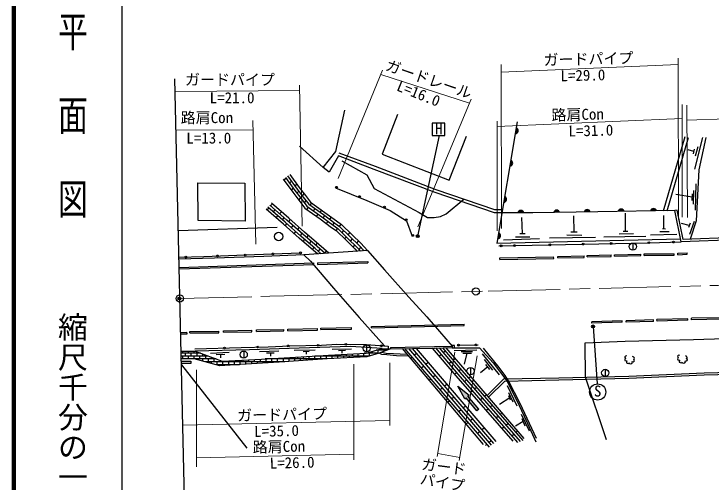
# Model space of a CAD drawing. Units: millimetres at full size, sheet at 1:1000; details may follow other scales. Extents: x -29784078 to 680000, y -218675413 to 380000.
# Drawn here: x 40000 to 156338, y 262647 to 340788 of the extents above; entities that cross this region are included whole.
import ezdxf
from ezdxf.enums import TextEntityAlignment as Align

# ---------------------------------------------------------------- set-up
doc = ezdxf.new("R2010")
doc.units = ezdxf.units.MM
doc.header["$LTSCALE"] = 1000
doc.header["$PDMODE"] = 32
doc.header["$PDSIZE"] = 500
doc.linetypes.add('CHAIN', pattern=[18.5, 12, -1.5, 3.5, -1.5])
for name, color, linetype, lineweight in [('M-BGD', 7, 'Continuous', 25), ('M-BGD-EXST', 7, 'Continuous', 25), ('M-BMK', 2, 'CHAIN', 13), ('M-BMK-OTRS', 5, 'Continuous', 25), ('M-BMK-SRVR', 3, 'Continuous', 25), ('M-STR-HTXT', 7, 'Continuous', 13), ('M-STR-STR1', 1, 'Continuous', 25), ('M-TTL', 2, 'Continuous', 140), ('M-TTL-BAND', 7, 'Continuous', 25)]:
    doc.layers.add(name, color=color, linetype=linetype, lineweight=lineweight)
doc.layers.add('M-OTRS', color=6, linetype='Continuous')
doc.styles.add('@ＭＳ ゴシック', font='')
doc.styles.add('ＭＳ ゴシック', font='')
doc.styles.get('@ＭＳ ゴシック').set_extended_font_data('@MS Gothic')
doc.styles.get('ＭＳ ゴシック').set_extended_font_data('MS Gothic')

msp = doc.modelspace()

# ---------------------------------------------------------------- hatches: boundary and pattern name
at = {"layer": 'M-BGD'}
for points in [[(123650, 320803, 0.82183), (123813, 321780)], [(122747, 315410, 0.82183), (122910, 316387)], [(121732, 309352, 0.82183), (121896, 310329)], [(147230, 307900, 0.82183), (146239, 307884)], [(125086, 307582, 0.82183), (124095, 307578)], [(131064, 307649, 0.82183), (130074, 307636)], [(136156, 307719, 0.82183), (135166, 307706)], [(141835, 307810, 0.82183), (140844, 307794)], [(120712, 303261, 0.82183), (120876, 304238)], [(115450, 276702), (117266, 274556), (117569, 274812), (115753, 276959), (115963, 277136), (114054, 278661), (115240, 276524)]]:
    msp.add_hatch(color=256, dxfattribs=at).paths.add_polyline_path(points)
at = {"layer": 'M-BGD-EXST'}
for points in [[(107649, 303694, 0.41421), (107399, 303944, 0.41421), (107149, 303694, 1)], [(136902, 288615, 0.41421), (136652, 288865, 0.41421), (136402, 288615, 1)]]:
    msp.add_hatch(color=256, dxfattribs=at).paths.add_polyline_path(points)

# ---------------------------------------------------------------- linework, layer by layer
at = {"layer": 'M-BGD'}
for p, q in [((148412, 307920), (151997, 320347)), ((149040, 307930), (152574, 320181)), ((154898, 320173), (153591, 314900)), ((153437, 317820), (152495, 318091)), ((153517, 318214), (153357, 317425)), ((154109, 318584), (153678, 317056)), ((85100, 312997), (85398, 313352)), ((86004, 312518), (86302, 312873)), ((86907, 312039), (87205, 312394)), ((153799, 312445), (153709, 308040)), ((86311, 311328), (86609, 311684)), ((87224, 310861), (87520, 311214)), ((88143, 310400), (88439, 310754)), ((153165, 310209), (150480, 310640)), ((153182, 310764), (153148, 309654)), ((153417, 311291), (153361, 309049)), ((87550, 309694), (87847, 310047)), ((88466, 309229), (88762, 309583)), ((82254, 308049), (82543, 308394)), ((82833, 308739), (83122, 309083)), ((88864, 308148), (89154, 308494)), ((89445, 308840), (89735, 309186)), ((83299, 307739), (83589, 308084)), ((84345, 307429), (84634, 307774)), ((89975, 307917), (90266, 308263)), ((90506, 306993), (90796, 307339)), ((91086, 307685), (91377, 308031)), ((142055, 304546), (142036, 307506)), ((150695, 308030), (150303, 307951)), ((83766, 306740), (84056, 307085)), ((84812, 306430), (85101, 306775)), ((85855, 306117), (86144, 306462)), ((91612, 306756), (91902, 307102)), ((92128, 305815), (92418, 306161)), ((92708, 306506), (92998, 306852)), ((124862, 304137), (124749, 306816)), ((133474, 304408), (133448, 307111)), ((148478, 304943), (148460, 307124)), ((153516, 306153), (152753, 303955)), ((83923, 305163), (67430, 304587)), ((85276, 305428), (85565, 305772)), ((86315, 305110), (86604, 305455)), ((87354, 304792), (87643, 305137)), ((93224, 305565), (93514, 305911)), ((93753, 304640), (94043, 304986)), ((94333, 305332), (94624, 305678)), ((148212, 304948), (148745, 304939)), ((152709, 305479), (151405, 305800)), ((152840, 305846), (152579, 305112)), ((86775, 304103), (87064, 304448)), ((87814, 303785), (88103, 304130)), ((88858, 303474), (89148, 303819)), ((94759, 304284), (95049, 304630)), ((95763, 303924), (96053, 304270)), ((124404, 304124), (125320, 304150)), ((132254, 303909), (134787, 303883)), ((132949, 304408), (134000, 304408)), ((138433, 303571), (145452, 303683)), ((140987, 304101), (143419, 304110)), ((141665, 304546), (142445, 304546)), ((146210, 303910), (150609, 304002)), ((147808, 304489), (149369, 304489)), ((88280, 302785), (88569, 303129)), ((89325, 302475), (89614, 302819)), ((90370, 302164), (90659, 302509)), ((95182, 303232), (95472, 303578)), ((96189, 302876), (96479, 303222)), ((97198, 302523), (97488, 302868)), ((121724, 303102), (127721, 303328)), ((123701, 303580), (126116, 303566)), ((129392, 303436), (137058, 303502)), ((143290, 302551), (143290, 301351)), ((89792, 301475), (90081, 301820)), ((90836, 301164), (91125, 301509)), ((96618, 301832), (96908, 302177)), ((97612, 301460), (97903, 301807)), ((98746, 301256), (98885, 301422)), ((91836, 300800), (91880, 300853)), ((91880, 300853), (92170, 301198)), ((121082, 300051), (130070, 300230)), ((130075, 299980), (130070, 300230)), ((130745, 300314), (135162, 300386)), ((130749, 300064), (130745, 300314)), ((135166, 300136), (135162, 300386)), ((135679, 300486), (139666, 300571)), ((135684, 300236), (135679, 300486)), ((135684, 300236), (139671, 300321)), ((139671, 300321), (139666, 300571)), ((140237, 300594), (144624, 300701)), ((140243, 300344), (140237, 300594)), ((140243, 300344), (144630, 300451)), ((144630, 300451), (144624, 300701)), ((145172, 300732), (150173, 300755)), ((145173, 300482), (145172, 300732)), ((145173, 300482), (150174, 300505)), ((150174, 300505), (150173, 300755)), ((150783, 300840), (152326, 300917)), ((150795, 300590), (150783, 300840)), ((150795, 300590), (152338, 300667)), ((152338, 300667), (152326, 300917)), ((67571, 298470), (90022, 299221)), ((90030, 298971), (90022, 299221)), ((90662, 299222), (99079, 299473)), ((90662, 299222), (90669, 298972)), ((90669, 298972), (99087, 299223)), ((99079, 299473), (99087, 299223)), ((121087, 299801), (121082, 300051)), ((121087, 299801), (130075, 299980)), ((130749, 300064), (135166, 300136)), ((67576, 298220), (90030, 298971)), ((146713, 289701), (142147, 289583)), ((146719, 289451), (146713, 289701)), ((152471, 289907), (147313, 289764)), ((147319, 289514), (147313, 289764)), ((152478, 289657), (152471, 289907)), ((158189, 290063), (153068, 289985)), ((153072, 289735), (153068, 289985)), ((158193, 289813), (153072, 289735)), ((99673, 288634), (115135, 289009)), ((99679, 288385), (99673, 288634)), ((99679, 288385), (115141, 288760)), ((115141, 288760), (115135, 289009)), ((141509, 289568), (136430, 289406)), ((136437, 289156), (136430, 289406)), ((141517, 289318), (136437, 289156)), ((141517, 289318), (141509, 289568)), ((142153, 289333), (142147, 289583)), ((146719, 289451), (142153, 289333)), ((152478, 289657), (147319, 289514)), ((67820, 287623), (68878, 287661)), ((67826, 287373), (68887, 287411)), ((68887, 287411), (68878, 287661)), ((69343, 287783), (74201, 287807)), ((69345, 287533), (69343, 287783)), ((69345, 287533), (74202, 287557)), ((74202, 287557), (74201, 287807)), ((74992, 287890), (79701, 287992)), ((74998, 287641), (74992, 287890)), ((74998, 287641), (79706, 287742)), ((79706, 287742), (79701, 287992)), ((80477, 288034), (85018, 288140)), ((80483, 287784), (80477, 288034)), ((80483, 287784), (85024, 287890)), ((85024, 287890), (85018, 288140)), ((85702, 288152), (90670, 288259)), ((85707, 287902), (85702, 288152)), ((85707, 287902), (90676, 288009)), ((90676, 288009), (90670, 288259)), ((91199, 288353), (96332, 288446)), ((91203, 288103), (91199, 288353)), ((91203, 288103), (96337, 288196)), ((96337, 288196), (96332, 288446)), ((98862, 285569), (98862, 284369)), ((102467, 285313), (102459, 284896)), ((113972, 285505), (117450, 285536)), ((71146, 284160), (67900, 284160)), ((68160, 284160), (68160, 284493)), ((68640, 283680), (68640, 284160)), ((69120, 284160), (69120, 284495)), ((69600, 283680), (69600, 284160)), ((70080, 284160), (70080, 284497)), ((70560, 283680), (70560, 284160)), ((71040, 284160), (71040, 284199)), ((71520, 283680), (71520, 284021)), ((72781, 284177), (75920, 284322)), ((73759, 283954), (75193, 284022)), ((74476, 283988), (74461, 283382)), ((78344, 284516), (78344, 283316)), ((80987, 284414), (84223, 284555)), ((82175, 284233), (83439, 284233)), ((82807, 284233), (82803, 283652)), ((86742, 284657), (90276, 284739)), ((88267, 284456), (89287, 284481)), ((88777, 284468), (88764, 283990)), ((93125, 284810), (96342, 284909)), ((93600, 283680), (93600, 283877)), ((94178, 284619), (95309, 284669)), ((94560, 283680), (94560, 283937)), ((94744, 284644), (94716, 284167)), ((95520, 283680), (95520, 283998)), ((96480, 283680), (96480, 284058)), ((97440, 283680), (97440, 284110)), ((98400, 283680), (98400, 284159)), ((100865, 284160), (98426, 284160)), ((98880, 284160), (98880, 284210)), ((99360, 283702), (99360, 284160)), ((99840, 284160), (99840, 284476)), ((100320, 283994), (100320, 284160)), ((102197, 284640), (100432, 284640)), ((100800, 284160), (100800, 284640)), ((101280, 284640), (101280, 284875)), ((101760, 284481), (101760, 284640)), ((102240, 284656), (102240, 284903)), ((104801, 284920), (118292, 268943)), ((105185, 284927), (119288, 268456)), ((105833, 284939), (119667, 268781)), ((106481, 284951), (120047, 269106)), ((106775, 283839), (107158, 284161)), ((107129, 284963), (120427, 269431)), ((110934, 283674), (111278, 283963)), ((111623, 284252), (111968, 284542)), ((113453, 284619), (117251, 284718)), ((114635, 284451), (116527, 284451)), ((114940, 284154), (116351, 284184)), ((115557, 284167), (115162, 282339)), ((121005, 280554), (118197, 284049)), ((72437, 283680), (67911, 283680)), ((68160, 283204), (68160, 283680)), ((69120, 283211), (69120, 283680)), ((70080, 283215), (70080, 283680)), ((73729, 283200), (70136, 283200)), ((70560, 283087), (70560, 283200)), ((71040, 283200), (71040, 283680)), ((71520, 282830), (71520, 283200)), ((85223, 282720), (71929, 282720)), ((72000, 283200), (72000, 283680)), ((72000, 282701), (72000, 282720)), ((72480, 282720), (72480, 283200)), ((72960, 283200), (72960, 283486)), ((72960, 282444), (72960, 282720)), ((73440, 282720), (73440, 283200)), ((73920, 282240), (73920, 282720)), ((74400, 282720), (74400, 282951)), ((74880, 282240), (74880, 282720)), ((75360, 282720), (75360, 282851)), ((75840, 282240), (75840, 282720)), ((76320, 282720), (76320, 282901)), ((76800, 282240), (76800, 282720)), ((77280, 282720), (77280, 282952)), ((77760, 282247), (77760, 282720)), ((78240, 282720), (78240, 283002)), ((78720, 282306), (78720, 282720)), ((79200, 282720), (79200, 283053)), ((79680, 282366), (79680, 282720)), ((80160, 282720), (80160, 283104)), ((80640, 282426), (80640, 282720)), ((81120, 282720), (81120, 283154)), ((81600, 282486), (81600, 282720)), ((92050, 283200), (81921, 283200)), ((82080, 282720), (82080, 283200)), ((82560, 283200), (82560, 283238)), ((82560, 282546), (82560, 282720)), ((83040, 282720), (83040, 283200)), ((83520, 283200), (83520, 283294)), ((83520, 282606), (83520, 282720)), ((84000, 282720), (84000, 283200)), ((84480, 283200), (84480, 283350)), ((84480, 282668), (84480, 282720)), ((84960, 282720), (84960, 283200)), ((85440, 283200), (85440, 283407)), ((85920, 282769), (85920, 283200)), ((86400, 283200), (86400, 283463)), ((86880, 282837), (86880, 283200)), ((87360, 283200), (87360, 283520)), ((87840, 282904), (87840, 283200)), ((88320, 283200), (88320, 283575)), ((88800, 282972), (88800, 283200)), ((89280, 283200), (89280, 283629)), ((89760, 283039), (89760, 283200)), ((99289, 283680), (90205, 283680)), ((90240, 283200), (90240, 283680)), ((90720, 283680), (90720, 283709)), ((90720, 283106), (90720, 283200)), ((91200, 283200), (91200, 283680)), ((91680, 283680), (91680, 283762)), ((91680, 283174), (91680, 283200)), ((92160, 283208), (92160, 283680)), ((92640, 283680), (92640, 283816)), ((93120, 283260), (93120, 283680)), ((94080, 283309), (94080, 283680)), ((95040, 283358), (95040, 283680)), ((96000, 283408), (96000, 283680)), ((96960, 283457), (96960, 283680)), ((97920, 283506), (97920, 283680)), ((98880, 283556), (98880, 283680)), ((106154, 283318), (106392, 283518)), ((112572, 282438), (112917, 282727)), ((113261, 283016), (113578, 283282)), ((119924, 281325), (118515, 283093)), ((67944, 282240), (78879, 268316)), ((77638, 282240), (73722, 282240)), ((74400, 282064), (74400, 282240)), ((75360, 282116), (75360, 282240)), ((76320, 282168), (76320, 282240)), ((77280, 282221), (77280, 282240)), ((107953, 281695), (108336, 282016)), ((108719, 282338), (109102, 282659)), ((116187, 281762), (116187, 280562)), ((119090, 281870), (117853, 280906)), ((119412, 281442), (118767, 282297)), ((109897, 280193), (110280, 280514)), ((113521, 280623), (113865, 280912)), ((114210, 281201), (114555, 281491)), ((138678, 281465), (138678, 280265)), ((109251, 279651), (109514, 279872)), ((115177, 279402), (115522, 279692)), ((115866, 279981), (116187, 280250)), ((111075, 278048), (111458, 278370)), ((111841, 278691), (112224, 279013)), ((115240, 276524), (114054, 278661)), ((114054, 278661), (115963, 277136)), ((116837, 278184), (117181, 278473)), ((123994, 275335), (122351, 278696)), ((115753, 276959), (115963, 277136)), ((117569, 274812), (115753, 276959)), ((116148, 277606), (116492, 277895)), ((118496, 276966), (118807, 277226)), ((122879, 276333), (122585, 277062)), ((123340, 275972), (122602, 277564)), ((112347, 275983), (112636, 276225)), ((113019, 276547), (113402, 276868)), ((115240, 276524), (115450, 276702)), ((117266, 274556), (115450, 276702)), ((117807, 276387), (118153, 276677)), ((122732, 276697), (121026, 275587)), ((114197, 274402), (114580, 274723)), ((114963, 275045), (115346, 275366)), ((117569, 274812), (117266, 274556)), ((118778, 274591), (119122, 274880)), ((119468, 275170), (119811, 275458)), ((120437, 273373), (120783, 273663)), ((121126, 273951), (121426, 274202)), ((126064, 271153), (124719, 273930)), ((115444, 272316), (115758, 272579)), ((116141, 272900), (116524, 273222)), ((122098, 272156), (122441, 272443)), ((125005, 272740), (123718, 271958)), ((125324, 271999), (124802, 273214)), ((117318, 270756), (117702, 271077)), ((118085, 271398), (118468, 271720)), ((121408, 271576), (121753, 271865)), ((123756, 270936), (124046, 271179)), ((123068, 270358), (123414, 270649)), ((118673, 268759), (118879, 268932)), ((119262, 269254), (119646, 269575))]:
    msp.add_line(p, q, dxfattribs=at)
for points in [[(87642, 318695), (91598, 315164), (93742, 317820), (95221, 324703)], [(104020, 323995), (101439, 317357), (112659, 313029), (115532, 320404)], [(123981, 322782), (120586, 302507), (151248, 303250)], [(155463, 320150), (154291, 314772), (153860, 306228), (152840, 303199)], [(150303, 307951), (137445, 307737), (126608, 307588), (120178, 307563), (110284, 310976), (100143, 314839), (94144, 317078), (92600, 314391), (91598, 315164)], [(121517, 308068), (120261, 308063), (110455, 311446), (100320, 315306), (94299, 317554)], [(94696, 316254), (98891, 313935), (100094, 311642), (107626, 307668), (109018, 306833), (110128, 306810), (111194, 306979), (112113, 307393), (115078, 309851)], [(84937, 313221), (86533, 311022), (87557, 309685), (88552, 308367), (91108, 306570), (93022, 305155), (93777, 304623), (95475, 302942), (96904, 301554), (97277, 301159)], [(85301, 313485), (86894, 311291), (87916, 309957), (88869, 308695), (91371, 306935), (93285, 305520), (94067, 304969), (95790, 303263), (97224, 301870), (97860, 301197)], [(85665, 313750), (87254, 311560), (88274, 310230), (89186, 309022), (91634, 307300), (93549, 305885), (94357, 305315), (96105, 303584), (97545, 302186), (98442, 301236)], [(86029, 314014), (87615, 311830), (88632, 310502), (89502, 309350), (91898, 307665), (93812, 306249), (94647, 305661), (96420, 303906), (97865, 302502), (99025, 301274)], [(93636, 311773), (98894, 309629), (102800, 307996), (105515, 306252), (106442, 303679)], [(91296, 300764), (90292, 301637), (87899, 303710), (85268, 306035), (82390, 308526)], [(91934, 300806), (90587, 301977), (88196, 304048), (85565, 306373), (82685, 308867)], [(92572, 300848), (90882, 302317), (88492, 304387), (85861, 306712), (82979, 309207)], [(90659, 300722), (89997, 301297), (87603, 303371), (84972, 305696), (82096, 308186)], [(203145, 304156), (194500, 304008), (187080, 303836), (170641, 303316), (160406, 303065), (151349, 302746), (150303, 307951)], [(203138, 304556), (194492, 304408), (187069, 304236), (170630, 303715), (160394, 303465), (151675, 303158), (150695, 308030)], [(120916, 302066), (140375, 302492), (145936, 302603), (151349, 302746)], [(67532, 300165), (71691, 300313), (78569, 300553), (87838, 300906)], [(88352, 300571), (81702, 300296), (73452, 300048), (67539, 299842)], [(138911, 269680), (135387, 280173), (135329, 285915), (142023, 286162), (153384, 286431), (165660, 286857), (165818, 281139)], [(70198, 284898), (77931, 285096), (82421, 285229), (86038, 285380), (91314, 285480), (93878, 285648), (98835, 285615), (102467, 285313)], [(101464, 284926), (96175, 285259), (87585, 285004), (79306, 284730), (70238, 284497)], [(110954, 285041), (114406, 280970), (124495, 269409)], [(111532, 285056), (114747, 281264), (124951, 269566)], [(112052, 285070), (114838, 281808), (125121, 269937)], [(113533, 285033), (117692, 285078), (119972, 282534), (122241, 279518), (123884, 276374), (125165, 273663), (127111, 269357)], [(67892, 284493), (70238, 284497), (74755, 282819), (81337, 283166), (87956, 283555), (92504, 283808), (96693, 284072), (98763, 284177), (101464, 284926), (102866, 284884), (100958, 284188), (98881, 283556), (92286, 283217), (84275, 282653), (77837, 282251), (74383, 282063), (70070, 283218), (67922, 283203)], [(105851, 283677), (103842, 283744), (102233, 283858), (101394, 283945), (100958, 284188)], [(101325, 284322), (102111, 284172), (103335, 284085), (105587, 283990)], [(109798, 285013), (113724, 280383), (123232, 269486)], [(110377, 285026), (114065, 280677), (124021, 269266)], [(127216, 269916), (124502, 275735), (122540, 279524), (121956, 280456), (120996, 281789), (118388, 285020)], [(67931, 282800), (69526, 282800), (69526, 282418), (67940, 282418)], [(142294, 283677), (142167, 283723), (142054, 283678), (141948, 283544), (141968, 283414), (142051, 283355), (142111, 283344), (142005, 283283), (141941, 283094), (141973, 282957), (142154, 282888), (142301, 282907), (142225, 282710), (142221, 282544), (142345, 282468), (142527, 282430), (142652, 282485), (142685, 282547), (142738, 282464), (142970, 282361), (143143, 282430), (143242, 282589), (143200, 282701), (143130, 282753), (143323, 282705), (143514, 282817), (143567, 283016), (143496, 283093), (143368, 283125), (143525, 283170), (143547, 283258), (143506, 283428), (143424, 283518), (143252, 283596)], [(151108, 283787), (150980, 283833), (150868, 283788), (150761, 283654), (150781, 283524), (150864, 283465), (150924, 283454), (150818, 283393), (150754, 283204), (150786, 283067), (150967, 282998), (151114, 283017), (151038, 282820), (151035, 282654), (151158, 282578), (151340, 282540), (151466, 282596), (151498, 282657), (151551, 282574), (151783, 282471), (151956, 282540), (152055, 282700), (152013, 282811), (151943, 282863), (152136, 282815), (152328, 282928), (152381, 283127), (152309, 283203), (152181, 283235), (152339, 283280), (152361, 283368), (152319, 283538), (152237, 283628), (152065, 283706)], [(119013, 277139), (121778, 279857), (130940, 280063), (142591, 280350), (155171, 280874), (178055, 281444), (193950, 281765), (201636, 281775), (208623, 281857), (216292, 282102)], [(119259, 276890), (121925, 279511), (130949, 279714), (142602, 280001), (155183, 280524), (178063, 281094), (193954, 281415), (201638, 281425), (208631, 281507), (216301, 281752)]]:
    msp.add_lwpolyline(points, dxfattribs=at)
for points in [[(70661, 312593), (78555, 312519), (78562, 306222), (70742, 306320)], [(113133, 285033), (113533, 285033), (113533, 285433), (113133, 285433)]]:
    msp.add_lwpolyline(points, close=True, dxfattribs=at)
for centre, radius in [((93825, 311858), 150), ((97664, 310293), 150), ((101841, 308560), 150), ((105484, 306449), 150), ((84176, 303638), 700), ((106549, 303823), 150), ((135010, 302374), 150), ((139684, 302476), 150), ((143290, 301951), 600), ((145936, 302603), 150), ((150093, 302713), 150), ((121321, 302075), 150), ((123537, 302123), 150), ((129433, 302252), 150), ((68675, 300205), 150), ((73970, 300392), 150), ((78569, 300553), 150), ((83204, 300729), 150), ((87838, 300906), 150), ((75143, 285024), 150), ((80679, 285177), 150), ((85772, 285369), 150), ((90767, 285470), 150), ((95400, 285638), 150), ((98862, 284969), 600), ((101352, 285406), 150), ((114196, 285507), 150), ((117076, 285533), 150), ((78344, 283916), 600), ((116187, 281162), 600), ((138678, 280865), 600)]:
    msp.add_circle(centre, radius, dxfattribs=at)
for centre, start, end in [((123635, 321308), 271.66491, 69.32311), ((122732, 315914), 271.66491, 69.32311), ((121718, 309857), 271.66491, 69.32311), ((146736, 307794), 12.12612, 169.78431), ((124591, 307482), 11.39015, 169.04834), ((130570, 307545), 11.96012, 169.61831), ((135662, 307615), 11.96012, 169.61831), ((141341, 307704), 12.12612, 169.78431), ((120698, 303766), 271.66491, 69.32311)]:
    msp.add_arc(centre, 505, start, end, dxfattribs=at)
at = {"layer": 'M-BGD-EXST'}
for p, q in [((111912, 322574), (109812, 322574)), ((109812, 322574), (109812, 320474)), ((111912, 320474), (111912, 322574)), ((107399, 303694), (111035, 320474)), ((109812, 320474), (111912, 320474)), ((136652, 288615), (137329, 279025))]:
    msp.add_line(p, q, dxfattribs=at)
for centre, radius in [((107399, 303694), 250), ((136652, 288615), 250), ((137417, 277678), 1350)]:
    msp.add_circle(centre, radius, dxfattribs=at)
at = {"layer": 'M-BMK'}
msp.add_lwpolyline([(67690, 293299), (82713, 293658), (119149, 294516), (157534, 295476), (187253, 296031), (215253, 296788), (251709, 297630), (281673, 298412), (314327, 299253), (349608, 300234), (381223, 301105), (390894, 301270), (395024, 301189), (399388, 301040), (404679, 300809), (414352, 300131), (422364, 299320), (428129, 298627), (435710, 297468), (442660, 296327), (450300, 294837), (460661, 292469), (468590, 290413), (471842, 289528)], dxfattribs=at)
at = {"layer": 'M-BMK-OTRS'}
msp.add_line((68539, 256393), (66846, 329958), dxfattribs=at)
at = {"layer": 'M-BMK-SRVR'}
for centre in [(117093, 294468), (67690, 293299)]:
    msp.add_circle(centre, 600, dxfattribs=at)
at = {"layer": 'M-OTRS'}
msp.add_point((67613, 293299), dxfattribs=at)
at = {"layer": 'M-STR-HTXT'}
for p, q in [((150887, 306464), (150830, 333419)), ((121352, 304955), (121333, 332333)), ((121334, 331055), (150833, 332346)), ((94084, 313305), (101520, 331377)), ((116023, 325897), (101235, 330684)), ((88082, 305361), (87677, 328918)), ((66895, 327847), (87693, 328023)), ((107386, 305236), (116296, 326550)), ((151532, 306863), (151507, 325647)), ((152271, 325562), (152400, 306811)), ((203042, 325025), (152288, 323034)), ((80357, 302331), (79847, 323024)), ((120654, 321995), (151510, 323340)), ((120669, 304602), (120654, 322904)), ((67043, 321401), (79886, 321436)), ((110653, 266924), (113552, 284349)), ((117311, 283730), (114299, 266235)), ((96700, 282350), (96700, 266378)), ((102727, 272102), (102727, 282530)), ((70462, 265185), (70462, 281406)), ((68176, 272155), (102727, 272904)), ((70462, 266681), (96700, 267327)), ((110731, 267394), (114391, 266765))]:
    msp.add_line(p, q, dxfattribs=at)
at = {"layer": 'M-STR-STR1'}
msp.add_line((102861, 285134), (102866, 284884), dxfattribs=at)
for points in [[(99025, 301274), (88421, 300574), (88352, 300571)], [(88352, 300571), (89505, 299494), (93357, 295014), (97630, 290125), (101858, 285364)], [(99025, 301274), (101865, 298060), (105926, 293508), (108901, 290230), (113133, 285348)], [(102861, 285134), (110189, 285271), (113133, 285348)], [(102866, 284884), (110195, 285021), (113133, 285098)]]:
    msp.add_lwpolyline(points, dxfattribs=at)
at = {"layer": 'M-TTL'}
msp.add_line((40000, 380000), (40000, 20000), dxfattribs=at)
at = {"layer": 'M-TTL-BAND'}
msp.add_line((58000, 370000), (58000, 20000), dxfattribs=at)

# ---------------------------------------------------------------- texts
at = {"layer": 'M-BGD-EXST', "style": 'ＭＳ ゴシック'}
msp.add_text('H', height=1833, dxfattribs=at).set_placement((110265, 320166), align=Align.BOTTOM_LEFT)
msp.add_text('S', height=1833, rotation=358.508, dxfattribs=at).set_placement((136762, 276385), align=Align.BOTTOM_LEFT)
at = {"layer": 'M-STR-HTXT', "style": 'ＭＳ ゴシック'}
for s, rotation, p in [('ガードパイプ', 1.326, (128410, 331653)), ('ガードレール', 341.03, (101672, 330947)), ('L=29.0', 1.409, (131244, 328992)), ('L=16.0', 338.143, (103514, 327547)), ('路肩Con', 1.326, (129740, 322433)), ('L=31.0', 1.409, (132574, 319772)), ('ガードパイプ', 1.326, (77286, 272285)), ('L=35.0', 1.409, (80121, 269624)), ('路肩Con', 1.326, (79884, 266995)), ('L=26.0', 1.409, (82718, 264334)), ('ガード', 352.703, (107852, 264235)), ('パイプ', 350.593, (107569, 261779))]:
    msp.add_text(s, height=1833, rotation=rotation, dxfattribs=at).set_placement(p, align=Align.BOTTOM_LEFT)
for s, p in [('ガードパイプ', (68547, 328359)), ('L=21.0', (72665, 325336)), ('路肩Con', (67829, 322011)), ('L=13.0', (68773, 318610))]:
    msp.add_text(s, height=1833, dxfattribs=at).set_placement(p, align=Align.BOTTOM_LEFT)
at = {"layer": 'M-TTL-BAND', "style": '@ＭＳ ゴシック', "width": 1.4}
msp.add_text('平  面  図', height=3666, rotation=270, dxfattribs=at).set_placement((49777, 306475), align=Align.MIDDLE_RIGHT)
at = {"layer": 'M-TTL-BAND', "style": '@ＭＳ ゴシック'}
msp.add_text('縮尺千分の一', height=3666, rotation=270, dxfattribs=at).set_placement((49777, 261030), align=Align.MIDDLE_RIGHT)

doc.saveas('drawing.dxf')
